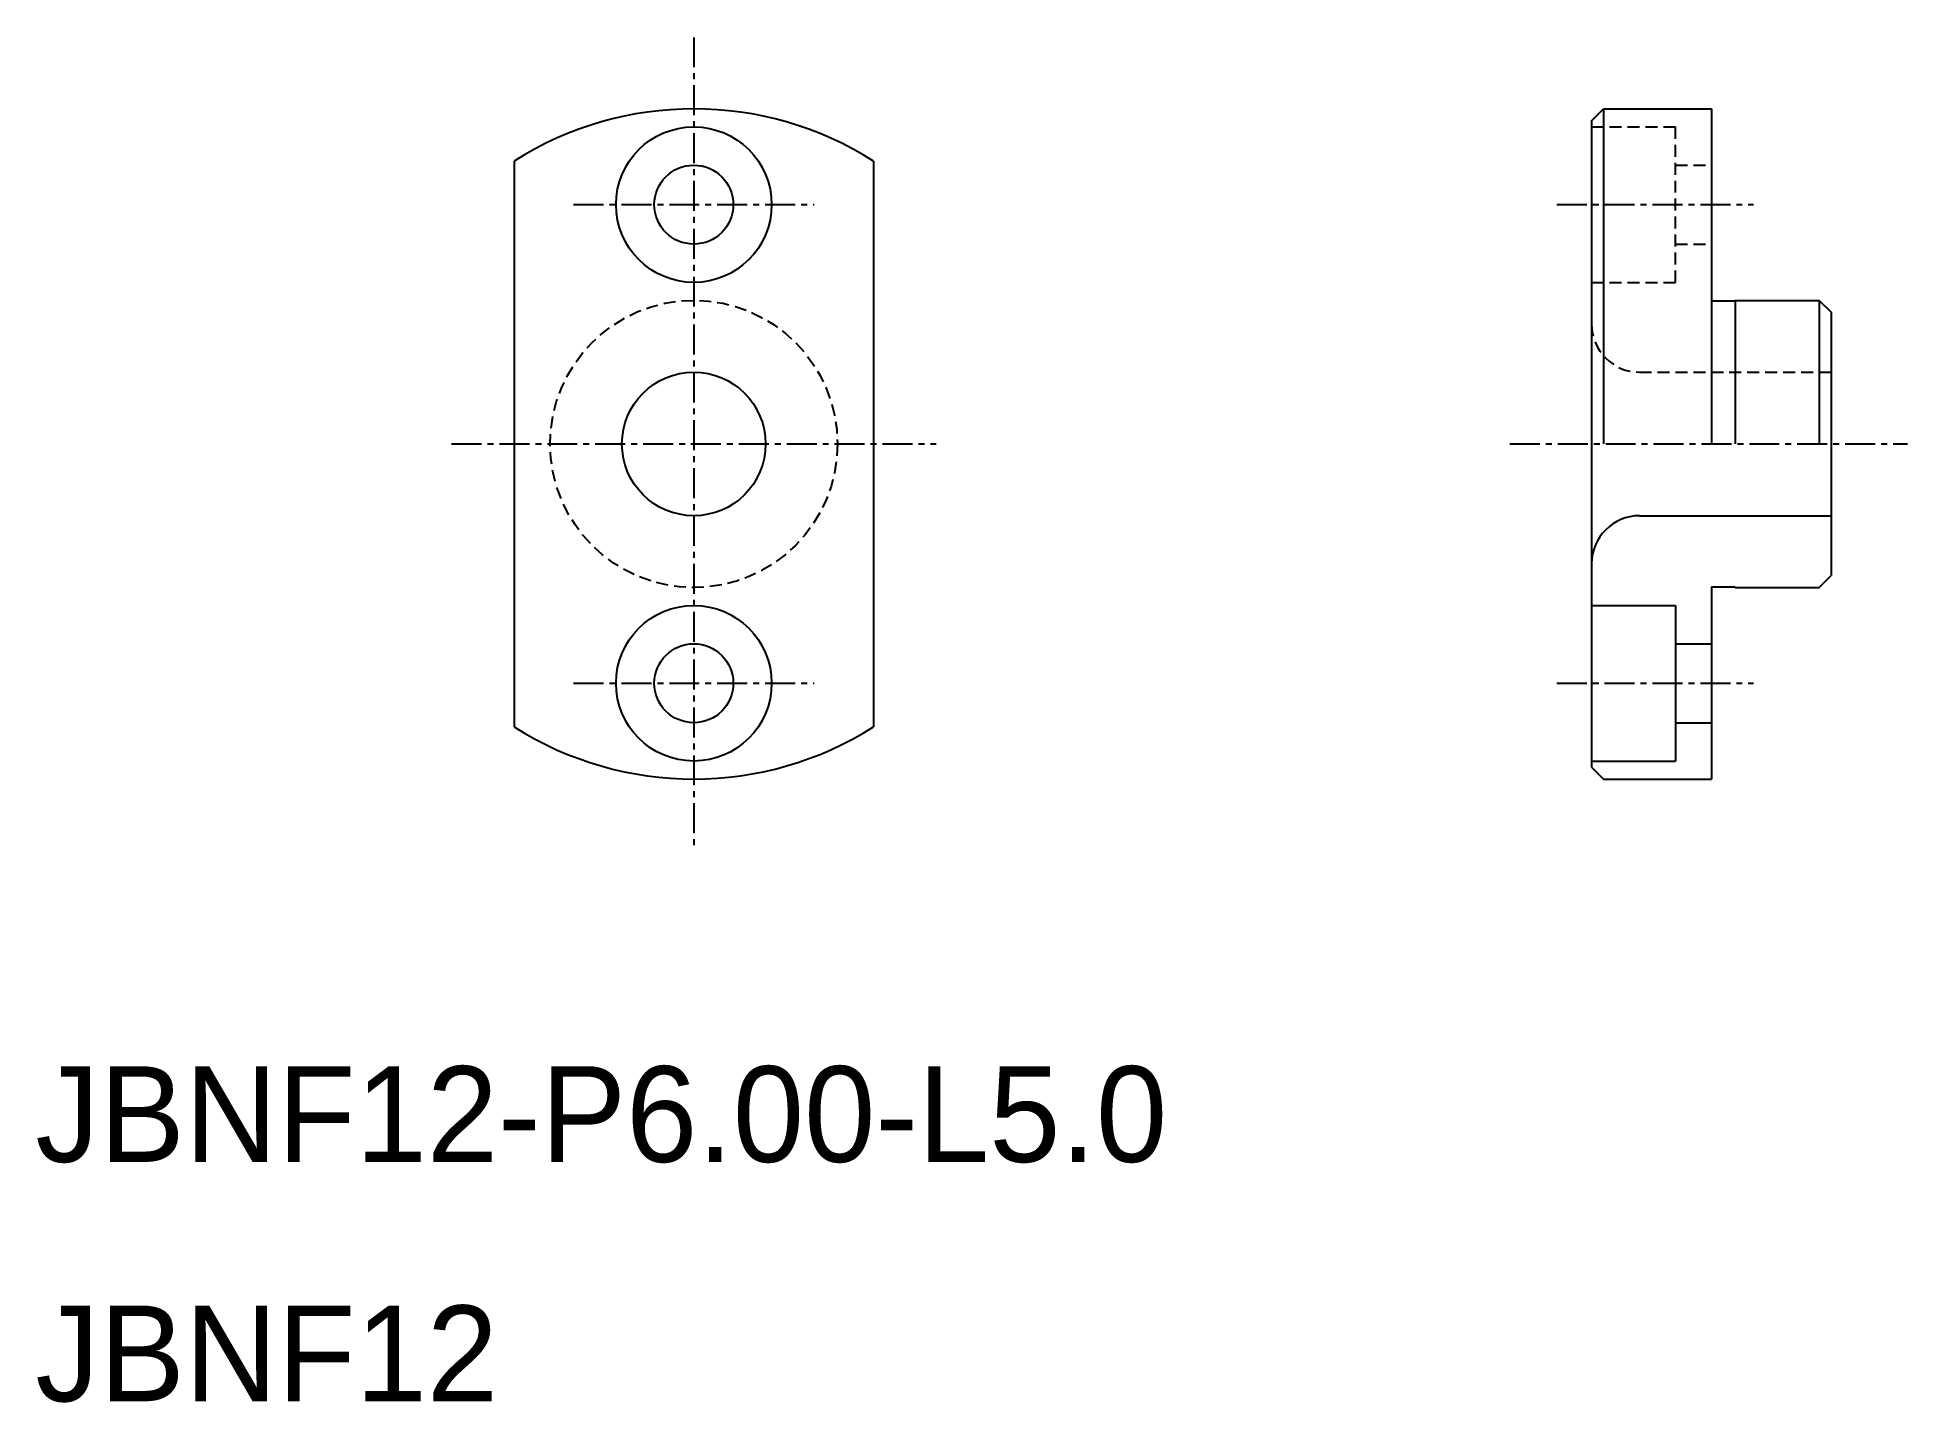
# Model space of a CAD drawing. Extents: x 10.1 to 88.2, y 9.9 to 67.
import ezdxf

# ---------------------------------------------------------------- set-up
doc = ezdxf.new("R2010")
doc.units = 0
doc.linetypes.add('CENTER', pattern=[2, 1.25, -0.25, 0.25, -0.25])
doc.linetypes.add('DASHED', pattern=[0.75, 0.5, -0.25])
doc.layers.get('0').update_dxf_attribs({"linetype": 'CONTINUOUS'})
doc.layers.add('CENTER', color=1, linetype='CENTER')

msp = doc.modelspace()

# ---------------------------------------------------------------- linework, layer by layer
at = {"color": 7, "linetype": 'CONTINUOUS'}
for p, q in [((75, 63.5), (75.5, 64)), ((75, 63.5), (75, 36.5)), ((75.5, 64), (75.5, 50)), ((75.5, 64), (80, 64)), ((76.625, 64), (76.625, 64)), ((77.75, 64), (77.75, 64)), ((80, 64), (80, 50)), ((30, 61.822), (30, 38.178)), ((45, 61.822), (45, 38.178)), ((80, 55.975), (81, 55.975)), ((81, 56), (81, 50)), ((81, 56), (84.5, 56)), ((84.5, 56), (84.5, 50)), ((84.5, 56), (85, 55.5)), ((85, 55.5), (85, 44.5)), ((77, 47), (85, 47)), ((80, 44.025), (80, 36)), ((80, 44.025), (81, 44.025)), ((81, 44.025), (81, 44)), ((81, 44), (84.5, 44)), ((84.5, 44), (85, 44.5)), ((75, 43.25), (78.5, 43.25)), ((78.5, 43.25), (78.5, 36.75)), ((78.5, 41.65), (80, 41.65)), ((78.5, 38.35), (80, 38.35)), ((75, 36.75), (78.5, 36.75)), ((75, 36.5), (75.5, 36)), ((75.5, 36), (80, 36))]:
    msp.add_line(p, q, dxfattribs=at)
at = {"color": 3, "linetype": 'DASHED'}
for p, q in [((75, 63.25), (78.5, 63.25)), ((78.5, 56.75), (78.5, 63.25)), ((78.5, 61.65), (80, 61.65)), ((78.5, 58.35), (80, 58.35)), ((75, 56.75), (78.5, 56.75)), ((77, 53), (85, 53))]:
    msp.add_line(p, q, dxfattribs=at)
at = {"color": 7, "linetype": 'CONTINUOUS'}
for centre, radius in [((37.5, 60), 3.25), ((37.5, 60), 1.65), ((37.5, 50), 3), ((37.5, 40), 3.25), ((37.5, 40), 1.65)]:
    msp.add_circle(centre, radius, dxfattribs=at)
at = {"color": 3, "linetype": 'DASHED'}
msp.add_circle((37.5, 50), 6, dxfattribs=at)
at = {"color": 7, "linetype": 'CONTINUOUS'}
for centre, radius, start, end in [((37.5, 50), 14, 57.60763, 122.39237), ((77, 45), 2, 90, 180), ((37.5, 50), 14, 237.60763, 302.39237)]:
    msp.add_arc(centre, radius, start, end, dxfattribs=at)
at = {"color": 3, "linetype": 'DASHED'}
msp.add_arc((77, 55), 2, 180, 270, dxfattribs=at)
at = {"layer": 'CENTER', "color": 1, "linetype": 'CENTER'}
for p, q in [((37.5, 66.988), (37.5, 33.012)), ((32.48, 60), (42.52, 60)), ((73.543, 60), (81.761, 60)), ((27.382, 50), (47.618, 50)), ((71.587, 50), (88.196, 50)), ((32.48, 40), (42.52, 40)), ((73.543, 40), (81.761, 40))]:
    msp.add_line(p, q, dxfattribs=at)

# ---------------------------------------------------------------- texts
at = {"color": 7, "linetype": 'CONTINUOUS'}
for s, p in [('JBNF12-P6.00-L5.0', (10, 20)), ('JBNF12', (10, 10))]:
    msp.add_text(s, height=4, dxfattribs=at).set_placement(p)

doc.saveas('drawing.dxf')
